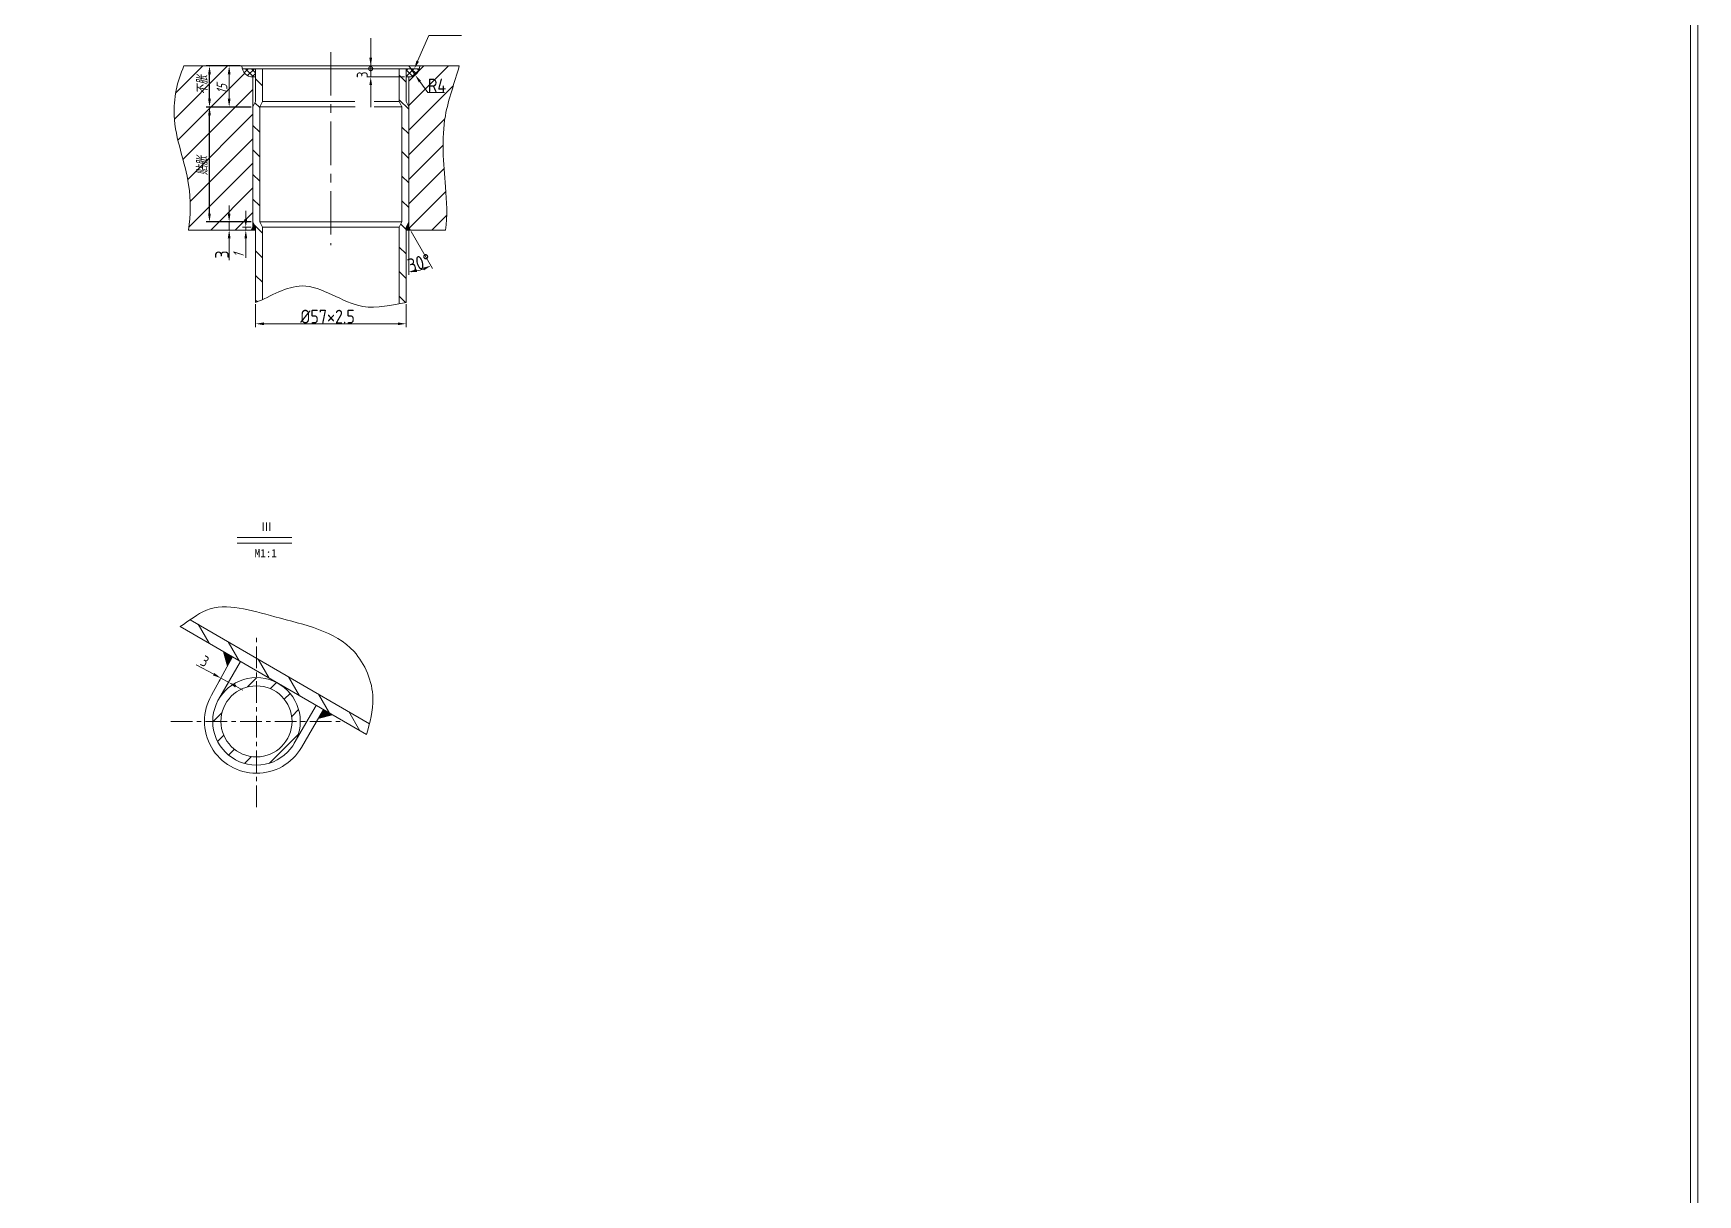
# Model space of a CAD drawing. Header units: inches. Extents: x 16 to 1170, y 5 to 1869.
# Drawn here: x 561 to 1170, y 630 to 1055 of the extents above; entities that cross this region are included whole.
import ezdxf

# ---------------------------------------------------------------- set-up
doc = ezdxf.new("R2010")
doc.units = ezdxf.units.IN
doc.header["$MEASUREMENT"] = 0
doc.linetypes.add('CENTER', pattern=[50.8, 31.75, -6.35, 6.35, -6.35])
doc.layers.get('0').update_dxf_attribs({"lineweight": 0})
doc.layers.get('Defpoints').update_dxf_attribs({"lineweight": 0})
for name, color, linetype, lineweight in [('中心线', 111, 'CENTER', 0), ('剖面线', 250, 'Continuous', 0), ('标注线', 20, 'Continuous', 0), ('粗实线', 7, 'Continuous', 0), ('细实线2', 130, 'Continuous', 0)]:
    doc.layers.add(name, color=color, linetype=linetype, lineweight=lineweight)
doc.styles.add('FST8', font='gbeitc.shx', dxfattribs={"width": 0.8, "bigfont": 'hztxt3.shx'})
doc.styles.add('STYLE1', font='isocp3.shx', dxfattribs={"width": 0.8, "oblique": 18, "bigfont": 'hztxt3.shx'})
doc.dimstyles.new('1-10', dxfattribs={"dimtxt": 4, "dimasz": 3, "dimexe": 1.25, "dimexo": 0.625, "dimtad": 1, "dimdec": 4, "dimlfac": 10, "dimdsep": 46, "dimtxsty": 'STYLE1', "dimcen": 0.5, "dimclrt": 4, "dimadec": 0, "dimazin": 0, "dimtp": 0.2, "dimtfac": 1, "dimtdec": 4, "dimtmove": 0, "dimatfit": 3, "dimfxl": 1.25, "dimtolj": 1, "dimarcsym": 0})

# ---------------------------------------------------------------- blocks, each defined once
blk = doc.blocks.new('*D65')
at = {"layer": 'Defpoints', "color": 0, "transparency": 16777216}
for p in [(625.4, 1043.05), (637.28, 1043.05), (641.28, 1028.05)]:
    blk.add_point(p, dxfattribs=at)
at = {"layer": '标注线', "color": 0, "lineweight": -2, "transparency": 16777216}
for p, q in [((636.66, 1043.05), (624.15, 1043.05)), ((625.4, 1031.05), (625.4, 1040.05)), ((640.66, 1028.05), (624.15, 1028.05))]:
    blk.add_line(p, q, dxfattribs=at)
at = {"layer": '标注线', "color": 0, "transparency": 16777216}
for points in [[(624.9, 1040.05), (625.9, 1040.05), (625.4, 1043.05)], [(624.9, 1031.05), (625.9, 1031.05), (625.4, 1028.05)]]:
    blk.add_solid(points, dxfattribs=at)
at = {"layer": '标注线', "color": 4, "transparency": 16777216, "insert": (622.77, 1036.16), "char_height": 4, "attachment_point": 5, "rotation": 90, "style": 'FST8'}
blk.add_mtext('\\A1;不胀', dxfattribs=at)
blk = doc.blocks.new('*D66')
at = {"layer": 'Defpoints', "color": 0, "transparency": 16777216}
for p in [(625.4, 1028.05), (641.28, 1028.05), (641.28, 986.05)]:
    blk.add_point(p, dxfattribs=at)
at = {"layer": '标注线', "color": 0, "lineweight": -2, "transparency": 16777216}
for p, q in [((640.66, 1028.05), (624.15, 1028.05)), ((625.4, 989.05), (625.4, 1025.05)), ((640.66, 986.05), (624.15, 986.05))]:
    blk.add_line(p, q, dxfattribs=at)
at = {"layer": '标注线', "color": 0, "transparency": 16777216}
for points in [[(624.9, 1025.05), (625.9, 1025.05), (625.4, 1028.05)], [(624.9, 989.05), (625.9, 989.05), (625.4, 986.05)]]:
    blk.add_solid(points, dxfattribs=at)
at = {"layer": '标注线', "color": 4, "transparency": 16777216, "insert": (622.77, 1006.57), "char_height": 4, "attachment_point": 5, "rotation": 90, "style": 'FST8'}
blk.add_mtext('\\A1;贴胀', dxfattribs=at)
blk = doc.blocks.new('_DotSmall')
at = {"color": 0, "linetype": 'ByBlock', "const_width": 0.5}
blk.add_lwpolyline([(-0.0625, 0, 1), (0.0625, 0, 1)], format="xyb", close=True, dxfattribs=at)

msp = doc.modelspace()

# ---------------------------------------------------------------- hatches: boundary and pattern name
at = {"layer": '剖面线'}
h = msp.add_hatch(dxfattribs=at)
h.set_pattern_fill('ANSI31', scale=2, style=0)
h.set_pattern_definition([(45, (-1134.559, -1711.3016), (-4.490128, 4.490128), [])])
edge = h.paths.add_edge_path()
edge.add_arc((641.280399, 1043.053776), 4, 180, 270, ccw=False)
edge.add_line((637.280399, 1043.053776), (616.073787, 1043.053776))
edge.add_spline(control_points=[(616.073787, 1043.053776), (613.529708, 1037.447512), (610.339604, 1022.144622), (618.791088, 1002.898105), (618.464578, 988.510972), (617.778482, 983.053776)], knot_values=[0, 0, 0, 0, 18.4695129638, 44.3941142932, 60.8945806192, 60.8945806192, 60.8945806192, 60.8945806192], degree=3, periodic=0)
edge.add_line((617.778482, 983.053776), (640.703049, 983.053776))
edge.add_line((640.703049, 983.053776), (641.280399, 984.053776))
edge.add_line((641.280399, 984.053776), (641.280399, 1039.053776))
edge = h.paths.add_edge_path()
edge.add_line((698.280399, 984.053776), (698.857749, 983.053776))
edge.add_line((698.857749, 983.053776), (711.694094, 983.053776))
edge.add_spline(control_points=[(711.694094, 983.053776), (712.461582, 988.25218), (711.528389, 1002.221903), (709.525577, 1022.779102), (715.069955, 1036.970687), (716.757782, 1043.053776)], knot_values=[1.0313400496, 1.0313400496, 1.0313400496, 1.0313400496, 16.7956005373, 42.819208258, 61.7353453061, 61.7353453061, 61.7353453061, 61.7353453061], degree=3, periodic=0)
edge.add_line((716.757782, 1043.053776), (702.280399, 1043.053776))
edge.add_arc((698.280399, 1043.053776), 4, -90, 0, ccw=False)
edge.add_line((698.280399, 1039.053776), (698.280399, 984.053776))
h.paths.add_polyline_path([(619.774066, 1031.857046), (619.774066, 1040.470379), (625.774066, 1040.470379), (625.774066, 1031.857046)], flags=24)
h.paths.add_polyline_path([(619.774066, 1002.265658), (619.774066, 1010.878992), (625.774066, 1010.878992), (625.774066, 1002.265658)], flags=24)
h = msp.add_hatch(dxfattribs=at)
h.set_pattern_fill('ANSI37', scale=0.5, style=0)
h.set_pattern_definition([(45, (-1134.5588, -1737.856), (-1.122532, 1.122532), []), (135, (-1134.5588, -1737.856), (-1.122532, -1.122532), [])])
h.paths.add_polyline_path([(637.407416, 1042.053776, 0.3419987131), (641.280399, 1039.053776), (642.280399, 1039.053776), (642.280399, 1042.053776)])
h.paths.add_polyline_path([(702.153382, 1042.053776), (697.2804, 1042.053776), (697.2804, 1039.053776), (698.280399, 1039.053776, 0.3419987131)])
h = msp.add_hatch(dxfattribs=at)
h.set_pattern_fill('ANSI31', scale=2, angle=90, style=0)
h.set_pattern_definition([(135, (-1134.559, -1737.856), (-4.490128, -4.490128), [])])
edge = h.paths.add_edge_path()
edge.add_line((643.780399, 1028.053776), (644.780399, 1030.053776))
edge.add_line((644.780399, 1030.053776), (644.780399, 1042.053776))
edge.add_line((644.780399, 1042.053776), (642.280399, 1042.053776))
edge.add_line((642.280399, 1042.053776), (642.280399, 1030.053776))
edge.add_line((642.280399, 1030.053776), (641.280399, 1028.053776))
edge.add_line((641.280399, 1028.053776), (641.280399, 986.053776))
edge.add_line((641.280399, 986.053776), (642.280399, 984.053776))
edge.add_line((642.280399, 984.053776), (642.280399, 956.563344))
edge.add_spline(control_points=[(642.280399, 956.563344), (643.110172, 956.897516), (643.943797, 957.265375), (644.780399, 957.649623)], knot_values=[0, 0, 0, 0, 2.683606604, 2.683606604, 2.683606604, 2.683606604], degree=3, periodic=0)
edge.add_line((644.780399, 957.649623), (644.780399, 984.053776))
edge.add_line((644.780399, 984.053776), (643.780399, 986.053776))
edge.add_line((643.780399, 986.053776), (643.780399, 1028.053776))
edge = h.paths.add_edge_path()
edge.add_line((698.280399, 1028.053776), (697.2804, 1030.053776))
edge.add_line((697.2804, 1030.053776), (697.2804, 1042.053776))
edge.add_line((697.2804, 1042.053776), (694.7804, 1042.053776))
edge.add_line((694.7804, 1042.053776), (694.7804, 1030.053776))
edge.add_line((694.7804, 1030.053776), (695.780399, 1028.053776))
edge.add_line((695.780399, 1028.053776), (695.780399, 986.053776))
edge.add_line((695.780399, 986.053776), (694.7804, 984.053776))
edge.add_line((694.7804, 984.053776), (694.7804, 956.095675))
edge.add_spline(control_points=[(694.7804, 956.095675), (695.617677, 956.255438), (696.451568, 956.414955), (697.2804, 956.563344)], knot_values=[54.8054889513, 54.8054889513, 54.8054889513, 54.8054889513, 57.3315193067, 57.3315193067, 57.3315193067, 57.3315193067], degree=3, periodic=0)
edge.add_line((697.2804, 956.563344), (697.2804, 984.053776))
edge.add_line((697.2804, 984.053776), (698.280399, 986.053776))
edge.add_line((698.280399, 986.053776), (698.280399, 1028.053776))
h = msp.add_hatch(dxfattribs=at)
h.set_pattern_fill('ANSI31', scale=2, angle=75, style=0)
h.set_pattern_definition([(120, (-855.98, -1593.6185), (-5.499261, -3.175), [])])
edge = h.paths.add_edge_path()
edge.add_line((642.584049, 826.519761), (642.584049, 821.895922))
edge.add_line((642.584049, 821.895922), (682.848057, 798.548246))
edge.add_spline(control_points=[(682.848057, 798.548246), (683.207529, 799.877273), (683.57425, 801.21356), (683.906818, 802.558147)], knot_values=[95.8081085913, 95.8081085913, 95.8081085913, 95.8081085913, 99.9384610191, 99.9384610191, 99.9384610191, 99.9384610191], degree=3, periodic=0)
edge.add_line((683.906818, 802.558147), (642.584049, 826.519761))
edge = h.paths.add_edge_path()
edge.add_spline(control_points=[(618.348922, 840.572855), (617.128625, 839.727331), (615.916463, 838.85928), (614.691812, 838.069644)], knot_values=[0, 0, 0, 0, 4.3714592032, 4.3714592032, 4.3714592032, 4.3714592032], degree=3, periodic=0)
edge.add_line((614.691812, 838.069644), (642.584049, 821.895922))
edge.add_line((642.584049, 821.895922), (642.584049, 826.519761))
edge.add_line((642.584049, 826.519761), (618.348922, 840.572855))
h = msp.add_hatch(dxfattribs=at)
h.set_pattern_fill('ANSI31', scale=2, style=0)
h.set_pattern_definition([(45, (-858.066, -1597.37), (-4.490128, 4.490128), [])])
h.paths.add_polyline_path([(642.584049, 819.400565), (642.584049, 816.400565, -0.4142135624), (655.584049, 803.400565), (658.584049, 803.400565, 0.4142135624)])
h.paths.add_polyline_path([(658.584049, 803.400565), (655.584049, 803.400565, -0.4142135624), (642.584049, 790.400565), (642.584049, 787.400565, 0.4142135624)])
h.paths.add_polyline_path([(629.584049, 803.400565), (626.584049, 803.400565, 0.4142135624), (642.584049, 787.400565), (642.584049, 790.400565, -0.4142135624)])
h.paths.add_polyline_path([(642.584049, 816.400565), (642.584049, 819.400565, 0.4142135624), (626.584049, 803.400565), (629.584049, 803.400565, -0.4142135624)])
at = {"layer": '粗实线'}
for points in [[(641.280399, 986.053776), (641.280399, 984.053776), (642.280399, 984.053776)], [(698.280399, 986.053776), (697.2804, 984.053776), (698.280399, 984.053776)], [(642.280399, 984.053776), (641.280399, 984.053776), (640.703049, 983.053776), (642.280399, 983.053776)], [(698.280399, 984.053776), (697.2804, 984.053776), (697.2804, 983.053776), (698.857749, 983.053776)], [(633.802062, 826.988285), (630.549803, 828.874156), (631.955625, 823.597515)], [(670.369774, 805.783962), (667.046694, 807.710898), (665.168355, 804.471627)]]:
    msp.add_hatch(color=7, dxfattribs=at).paths.add_polyline_path(points)

# ---------------------------------------------------------------- linework, layer by layer
at = {"layer": '中心线', "ltscale": 0.5}
msp.add_line((669.780399, 1048.118974), (669.780399, 977.503142), dxfattribs=at)
at = {"layer": '中心线', "ltscale": 0.25}
for p, q in [((642.584049, 772.05417), (642.584049, 834.74696)), ((611.237653, 803.400565), (673.930444, 803.400565))]:
    msp.add_line(p, q, dxfattribs=at)
at = {"layer": '标注线'}
for p, q in [((684.358487, 1046.053776), (684.358487, 1053.250857)), ((636.655399, 1043.053776), (631.345528, 1043.053776)), ((694.1554, 1043.053776), (683.108487, 1043.053776)), ((694.1554, 1042.053776), (683.108487, 1042.053776)), ((694.1554, 1042.053776), (683.108487, 1042.053776)), ((684.358487, 1042.053776), (684.358487, 1045.053776)), ((684.358487, 1042.053776), (684.358487, 1043.053776)), ((684.358487, 1042.053776), (684.358487, 1039.053776)), ((684.358487, 1042.053776), (684.358487, 1039.053776)), ((698.280399, 1043.053776), (700.599642, 1039.794772)), ((632.595528, 1031.053776), (632.595528, 1040.053776)), ((696.6554, 1039.053776), (683.108487, 1039.053776)), ((684.358487, 1036.053776), (684.358487, 1027.996143)), ((702.339074, 1037.350518), (705.217695, 1033.305473)), ((705.217695, 1033.305473), (711.322942, 1033.305473)), ((640.655399, 1028.053776), (631.345528, 1028.053776)), ((632.595528, 989.053776), (632.595528, 992.053776)), ((640.655399, 986.053776), (631.345528, 986.053776)), ((632.595528, 986.053776), (632.595528, 983.053776)), ((638.680212, 987.053776), (638.680212, 990.053776)), ((640.078049, 983.053776), (631.345528, 983.053776)), ((632.595528, 980.053776), (632.595528, 971.996143)), ((640.655399, 984.053776), (637.430212, 984.053776)), ((640.078049, 983.053776), (637.430212, 983.053776)), ((638.680212, 984.053776), (638.680212, 983.053776)), ((638.680212, 980.053776), (638.680212, 972.856696)), ((698.280399, 983.428776), (698.280399, 966.625675)), ((699.170249, 982.512511), (706.99445, 968.960598)), ((642.280399, 955.938344), (642.280399, 947.534597)), ((697.2804, 955.938344), (697.2804, 947.534597)), ((645.280399, 948.784597), (694.2804, 948.784597)), ((626.934821, 820.650407), (620.578174, 824.111908)), ((629.270612, 818.666798), (628.971713, 818.117904)), ((632.373824, 817.688609), (629.569511, 819.215692)), ((632.074925, 817.139715), (631.776026, 816.590821)), ((635.008514, 816.253893), (637.643204, 814.819178))]:
    msp.add_line(p, q, dxfattribs=at)
msp.add_lwpolyline([(701.523369, 1044.797088), (705.665069, 1054.154784), (717.530009, 1054.154784)], dxfattribs=at)
msp.add_arc((698.280399, 984.053776), 16.178101, 280.639973535, 289.360026465, dxfattribs=at)
for points in [[(632.095528, 1040.053776), (633.095528, 1040.053776), (632.595528, 1043.053776)], [(683.858487, 1046.053776), (684.858487, 1046.053776), (684.358487, 1043.053776)], [(701.980587, 1044.594723), (700.309184, 1042.053776), (701.06615, 1044.999452)], [(683.858487, 1036.053776), (684.858487, 1036.053776), (684.358487, 1039.053776)], [(702.746449, 1037.640423), (701.931698, 1037.060612), (700.599642, 1039.794772)], [(632.095528, 1031.053776), (633.095528, 1031.053776), (632.595528, 1028.053776)], [(632.095528, 989.053776), (633.095528, 989.053776), (632.595528, 986.053776)], [(638.180212, 987.053776), (639.180212, 987.053776), (638.680212, 984.053776)], [(632.095528, 980.053776), (633.095528, 980.053776), (632.595528, 983.053776)], [(638.180212, 980.053776), (639.180212, 980.053776), (638.680212, 983.053776)], [(701.313835, 967.655983), (701.221117, 968.651675), (698.280399, 967.875675)], [(703.434713, 969.244806), (703.852263, 968.336152), (706.36945, 970.04313)], [(645.280399, 949.284597), (645.280399, 948.284597), (642.280399, 948.784597)], [(694.2804, 949.284597), (694.2804, 948.284597), (697.2804, 948.784597)], [(627.173941, 821.089522), (626.695702, 820.211292), (629.569511, 819.215692)], [(635.247633, 816.693008), (634.769394, 815.814778), (632.373824, 817.688609)]]:
    msp.add_solid(points, dxfattribs=at)
at = {"layer": '粗实线'}
for p, q in [((616.073787, 1043.053776), (716.757782, 1043.053776)), ((637.407416, 1042.053776), (702.153382, 1042.053776)), ((642.280399, 1030.053776), (642.280399, 1042.053776)), ((644.780399, 1030.053776), (644.780399, 1042.053776)), ((694.7804, 1030.053776), (694.7804, 1042.053776)), ((697.2804, 1030.053776), (697.2804, 1042.053776)), ((641.280399, 1039.053776), (642.280399, 1039.053776)), ((641.280399, 1039.053776), (641.280399, 984.053776)), ((697.2804, 1039.053776), (698.280399, 1039.053776)), ((698.280399, 1039.053776), (698.280399, 984.053776)), ((642.280399, 1030.053776), (641.280399, 1028.053776)), ((644.780399, 1030.053776), (643.780399, 1028.053776)), ((644.807119, 1030.053776), (678.519278, 1030.053776)), ((685.651418, 1030.053776), (694.692264, 1030.053776)), ((694.7804, 1030.053776), (695.780399, 1028.053776)), ((697.2804, 1030.053776), (698.280399, 1028.053776)), ((643.780399, 986.053776), (643.780399, 1028.053776)), ((678.721681, 1028.053776), (643.830675, 1028.053776)), ((695.847364, 1028.053776), (685.672488, 1028.053776)), ((695.780399, 986.053776), (695.780399, 1028.053776)), ((642.280399, 984.053776), (641.280399, 986.053776)), ((643.746234, 986.053776), (695.780391, 986.053776)), ((644.780399, 984.053776), (643.780399, 986.053776)), ((694.7804, 984.053776), (695.780399, 986.053776)), ((697.2804, 984.053776), (698.280399, 986.053776)), ((617.778482, 983.053776), (642.280399, 983.053776)), ((641.280399, 984.053776), (640.703049, 983.053776)), ((641.280399, 984.053776), (642.280399, 984.053776)), ((642.280399, 956.563344), (642.280399, 984.053776)), ((644.780399, 957.649623), (644.780399, 984.053776)), ((694.779376, 984.053776), (644.792074, 984.053776)), ((694.7804, 956.095675), (694.7804, 984.053776)), ((697.2804, 984.053776), (698.280399, 984.053776)), ((697.2804, 956.563344), (697.2804, 984.053776)), ((697.2804, 983.053776), (711.694094, 983.053776)), ((698.280399, 984.053776), (698.857749, 983.053776)), ((655.555822, 870.599705), (635.580107, 870.599705)), ((618.348922, 840.572855), (683.906818, 802.558147)), ((614.691812, 838.069644), (682.848057, 798.548246)), ((631.955625, 823.597515), (630.549803, 828.874156)), ((626.147491, 812.931544), (633.802062, 826.988285)), ((628.742737, 811.426653), (636.768824, 825.267965)), ((656.42536, 795.374477), (664.451448, 809.215789)), ((659.020606, 793.869586), (667.046694, 807.710898)), ((665.168355, 804.471627), (670.369774, 805.783962))]:
    msp.add_line(p, q, dxfattribs=at)
at = {"layer": '粗实线', "color": 7}
for points in [[(1169.559893, 1869.092267), (16.48942, 1869.092267), (16.48942, 5.125825), (1169.559893, 5.125825)], [(19.119851, 9.377981), (1166.929462, 9.377981), (1166.929462, 1864.840111), (19.119851, 1864.840111)]]:
    msp.add_lwpolyline(points, close=True, dxfattribs=at)
at = {"layer": '粗实线'}
for radius in [16, 13]:
    msp.add_circle((642.584049, 803.400565), radius, dxfattribs=at)
for centre, radius, start, end in [((641.280399, 1043.053776), 4, 180, 270), ((698.280399, 1043.053776), 4, 270, 0), ((642.584049, 803.400565), 19, 149.892069357, 329.892069357)]:
    msp.add_arc(centre, radius, start, end, dxfattribs=at)
at = {"layer": '细实线2'}
msp.add_line((655.555822, 868.599705), (635.580107, 868.599705), dxfattribs=at)
at = {"layer": '细实线2', "color": 7}
for points, start_tangent, end_tangent in [([(616.073787, 1043.053776), (612.493925, 1024.934519), (617.778482, 999.554243), (617.778482, 983.053776)], (-0.4132343981, -0.9106246934), (-0.124741066, -0.9921893299)), ([(642.280399, 956.563344), (659.231668, 962.614533), (681.507352, 955.142072), (697.2804, 956.563344)], (0.9276015942, 0.3735709873), (0.9843487719, 0.1762313687)), ([(614.691812, 838.069644), (624.258324, 844.006888), (649.309902, 841.633137), (678.248674, 828.901284), (685.159444, 811.853572), (682.848057, 798.548246)], (0.8404409562, 0.5419031271), (-0.2610953369, -0.9653130192))]:
    msp.add_spline(points, degree=3, dxfattribs=dict(at, start_tangent=start_tangent, end_tangent=end_tangent))
msp.add_open_spline([(716.757782, 1043.053776), (715.069955, 1036.970687), (709.525577, 1022.779102), (711.528389, 1002.221903), (712.461582, 988.25218), (711.694094, 983.053776)], degree=3, knots=[1.0313400496, 1.0313400496, 1.0313400496, 1.0313400496, 19.9474770977, 45.9710848185, 61.7353453061, 61.7353453061, 61.7353453061, 61.7353453061], dxfattribs=at)

# ---------------------------------------------------------------- block references
at = {"layer": '标注线', "xscale": 3, "yscale": 3, "zscale": 3}
for rotation in [90, 270]:
    msp.add_blockref('_DotSmall', (684.358487, 1042.053776), dxfattribs=dict(at, rotation=rotation))

# ---------------------------------------------------------------- texts
at = {"layer": '标注线', "color": 4, "style": 'STYLE1', "oblique": 18, "width": 0.8}
for s, p in [('15', (631.970528, 1032.790596)), ('1', (638.055212, 972.966141))]:
    msp.add_text(s, height=4, rotation=90, dxfattribs=at).set_placement(p)
at = {"layer": '标注线', "color": 4, "char_height": 4, "attachment_point": 5, "style": 'STYLE1'}
for insert, rotation in [((681.274032, 1039.823367), 90), ((623.694529, 825.403869), 331.429581689)]:
    msp.add_mtext('\\A1;{\\Fgbenor,gbcbig|c134;\\Q0;\\W1;3}', dxfattribs=dict(at, insert=insert, rotation=rotation))
at = {"layer": '标注线', "color": 4, "char_height": 5, "attachment_point": 5}
for s, insert in [('\\A1;{\\Fgbenor,gbcbig|c134;R4}', (708.582818, 1035.930473)), ('\\A1;{\\Fgbenor,gbcbig|c0;%%C\\Fgbenor,gbcbig|c134;57\\A0;×\\A1;2.5}', (668.585727, 951.409597))]:
    msp.add_mtext(s, dxfattribs=dict(at, insert=insert))
for s, insert, rotation in [('\\A1;{\\Fgbenor,gbcbig|c134;3}', (629.970528, 974.115153), 90), ('\\A1;{\\Fgbenor,gbcbig|c134;30°}', (702.041254, 971.032927), 16.110476188)]:
    msp.add_mtext(s, dxfattribs=dict(at, insert=insert, rotation=rotation))
at = {"layer": '粗实线', "color": 7, "char_height": 3, "width": 66.88, "attachment_point": 1}
for s, insert in [('{\\fSimSun|b0|i0|c134|p2;Ⅲ}', (644.217623, 876.048823)), ('{\\fSimSun|b0|i0|c134|p2;M1:1}', (641.900579, 866.394939))]:
    msp.add_mtext(s, dxfattribs=dict(at, insert=insert))

# ---------------------------------------------------------------- dimensions: what is measured, and where the dimension line sits
at = {"layer": '标注线'}
for base, p1, p2, text, picture, middle in [((625.399066, 1043.053776), (641.280399, 1028.053776), (637.280399, 1043.053776), '不胀', '*D65', (625.399066, 1036.163712)), ((625.399066, 1028.053776), (641.280399, 986.053776), (641.280399, 1028.053776), '贴胀', '*D66', (625.399066, 1006.572325))]:
    dim = msp.add_linear_dim(base=base, p1=p1, p2=p2, angle=90, text=text, dimstyle='1-10', override={"dimtxsty": 'FST8'}, dxfattribs=at)
    dim.commit()
    dim.dimension.update_dxf_attribs({"geometry": picture, "text_midpoint": middle, "dimtype": 160})

doc.saveas('drawing.dxf')
